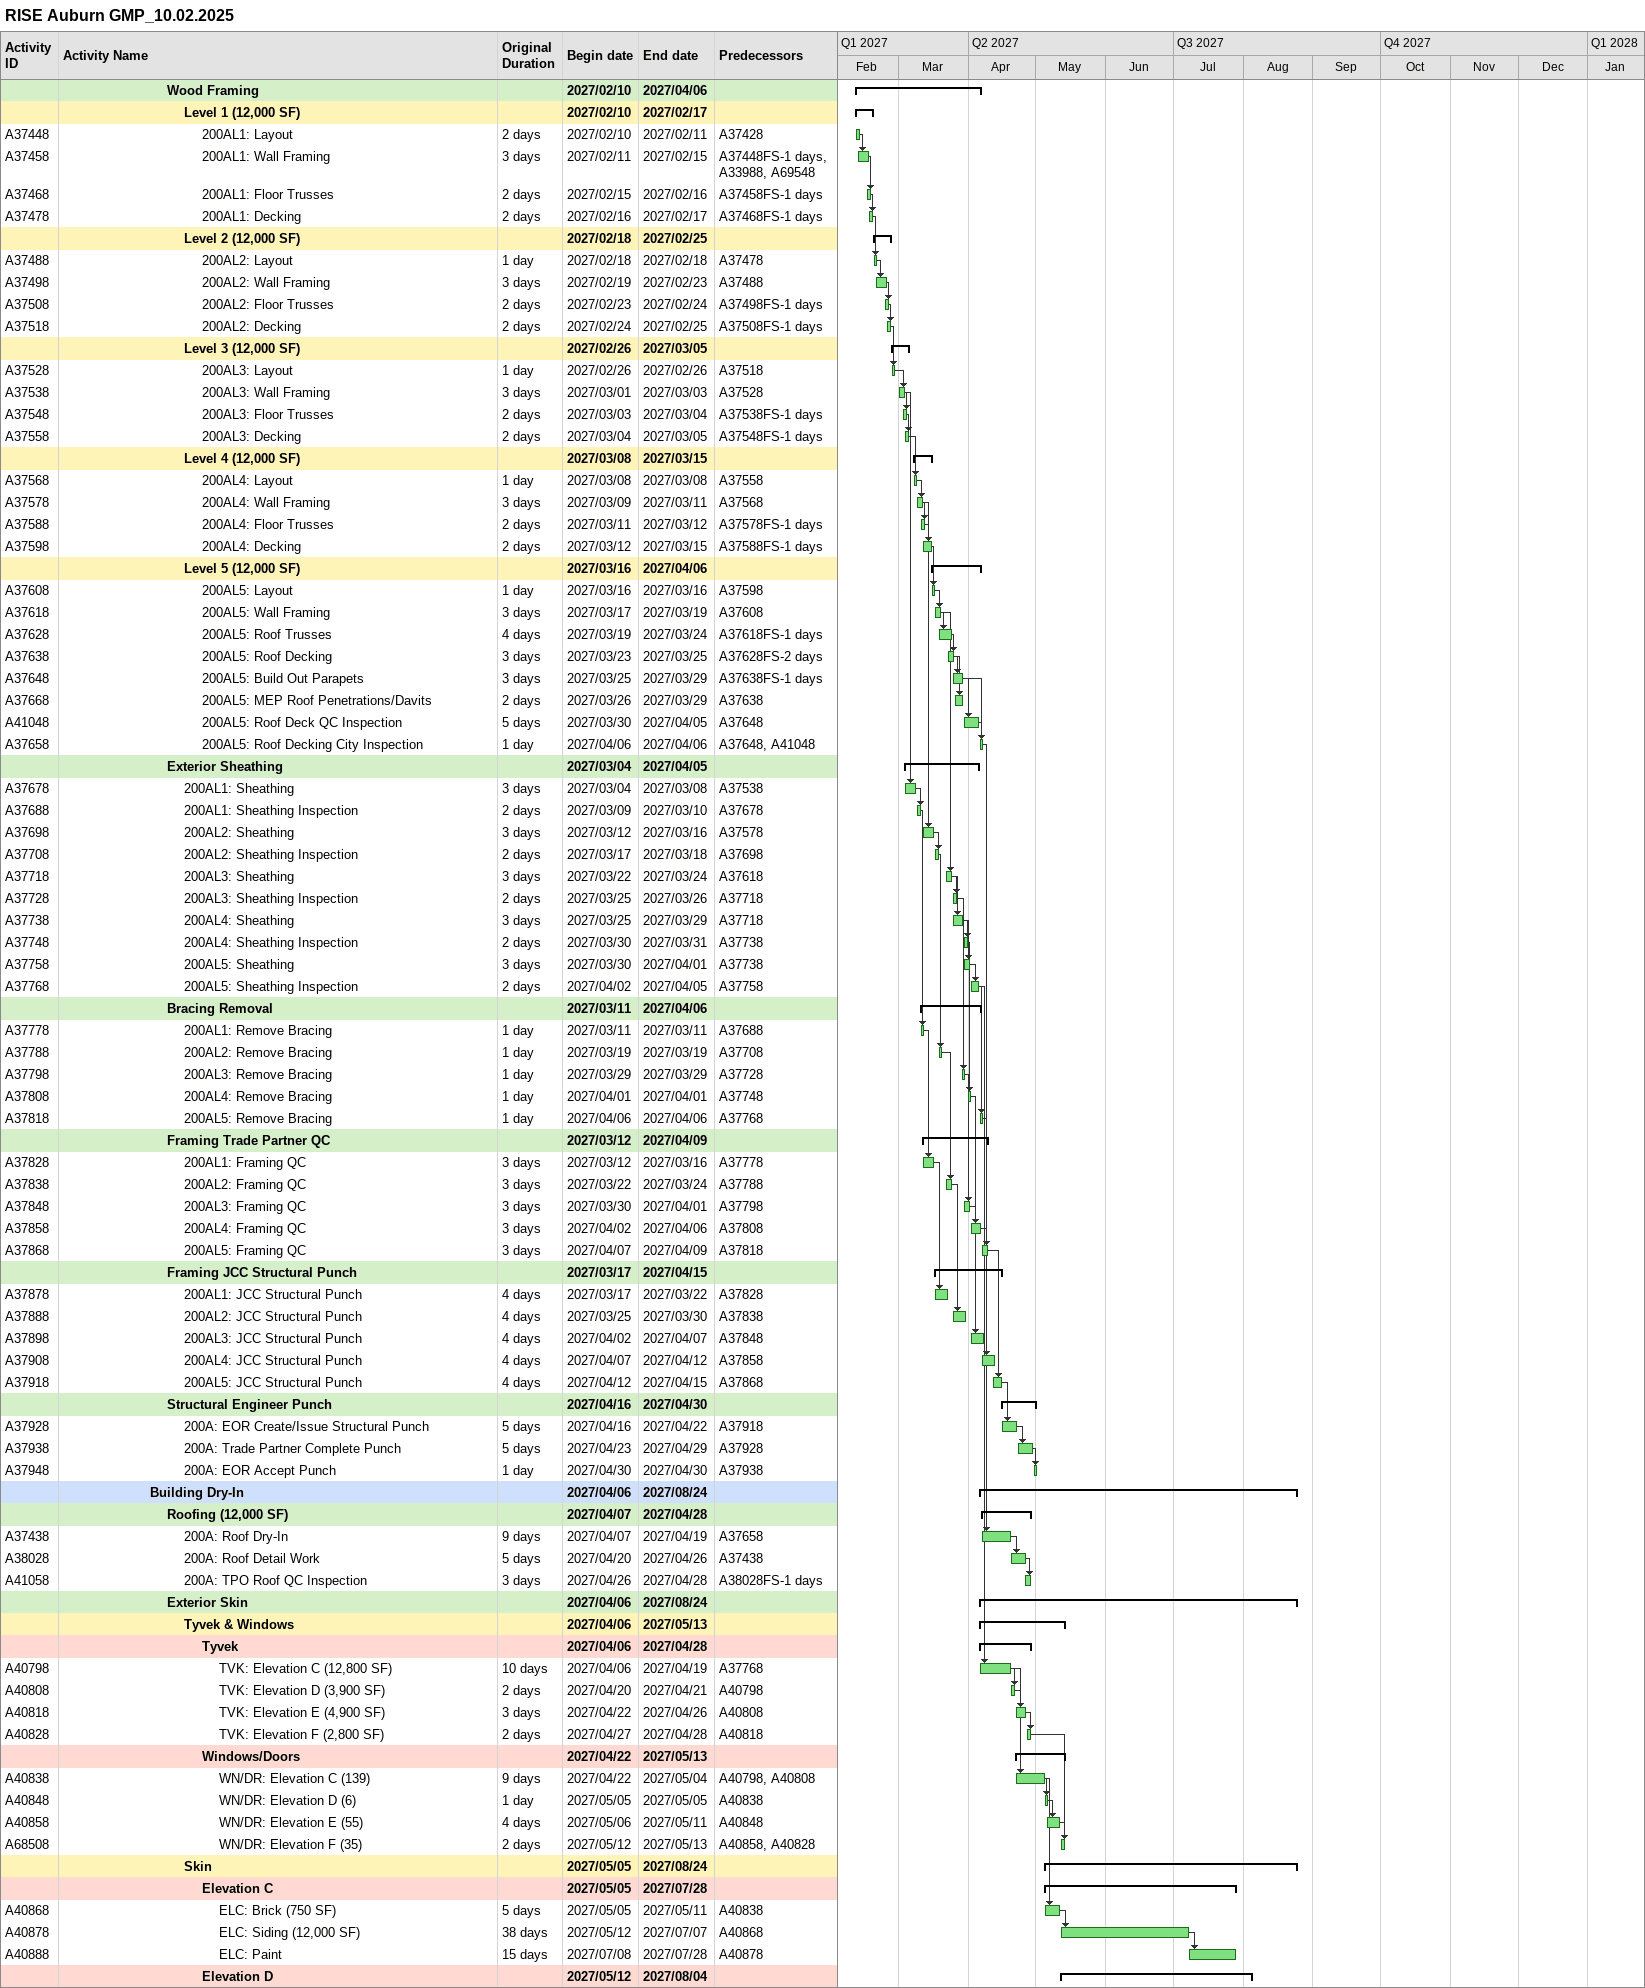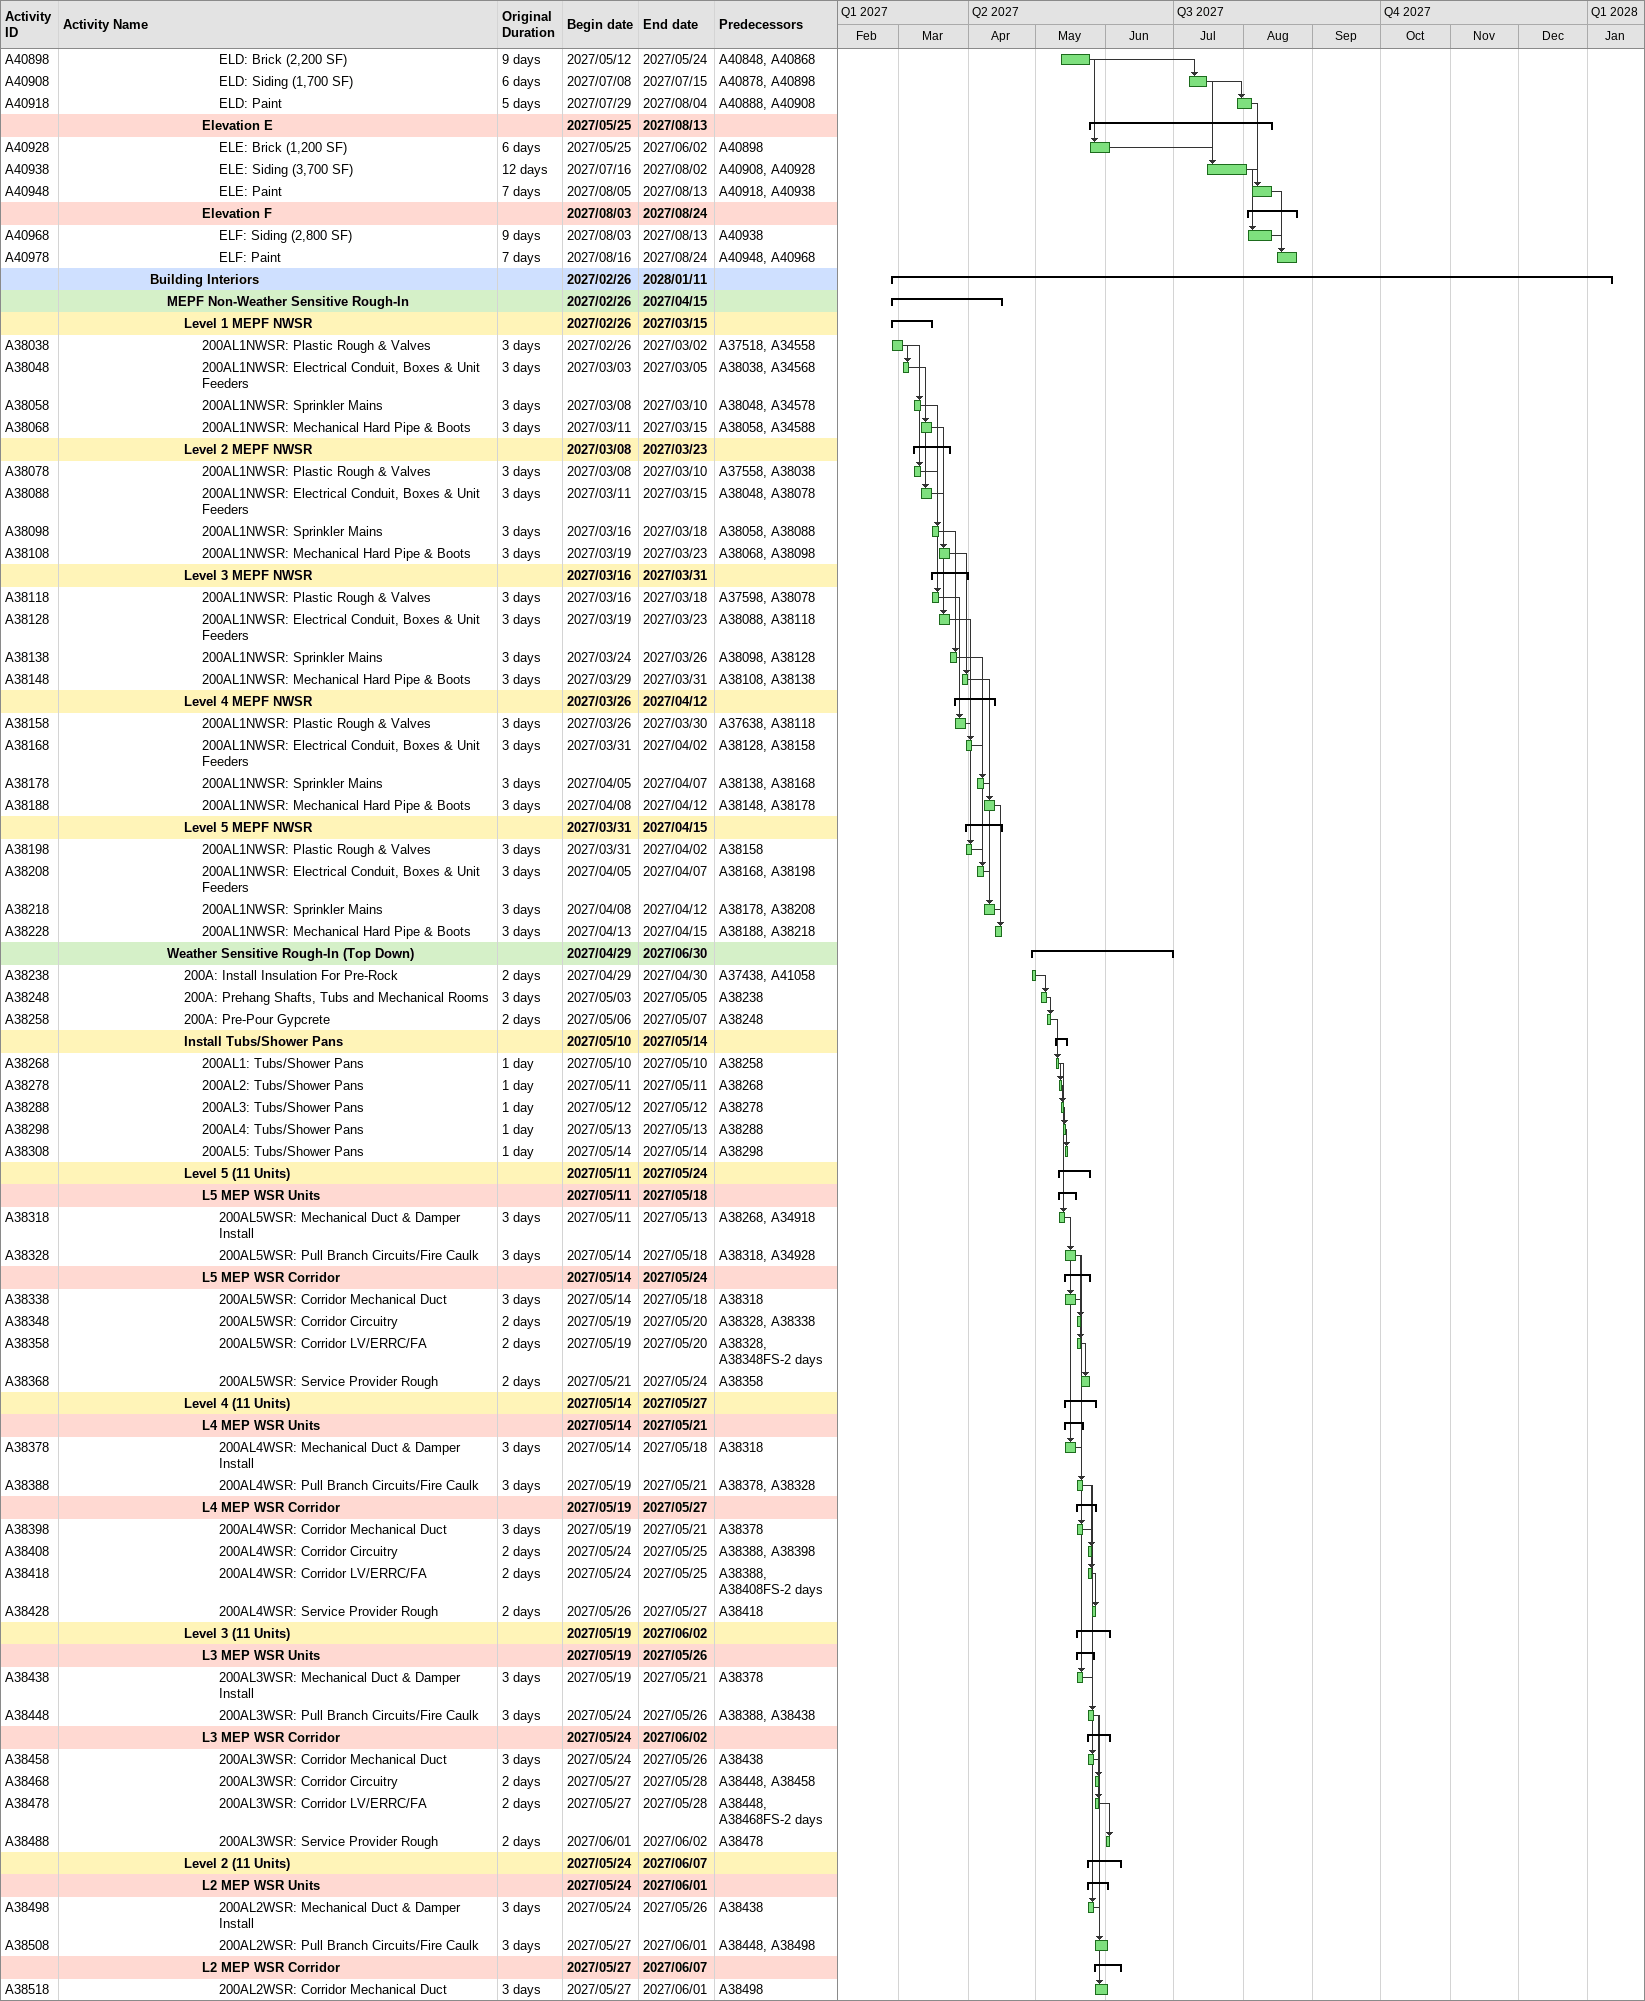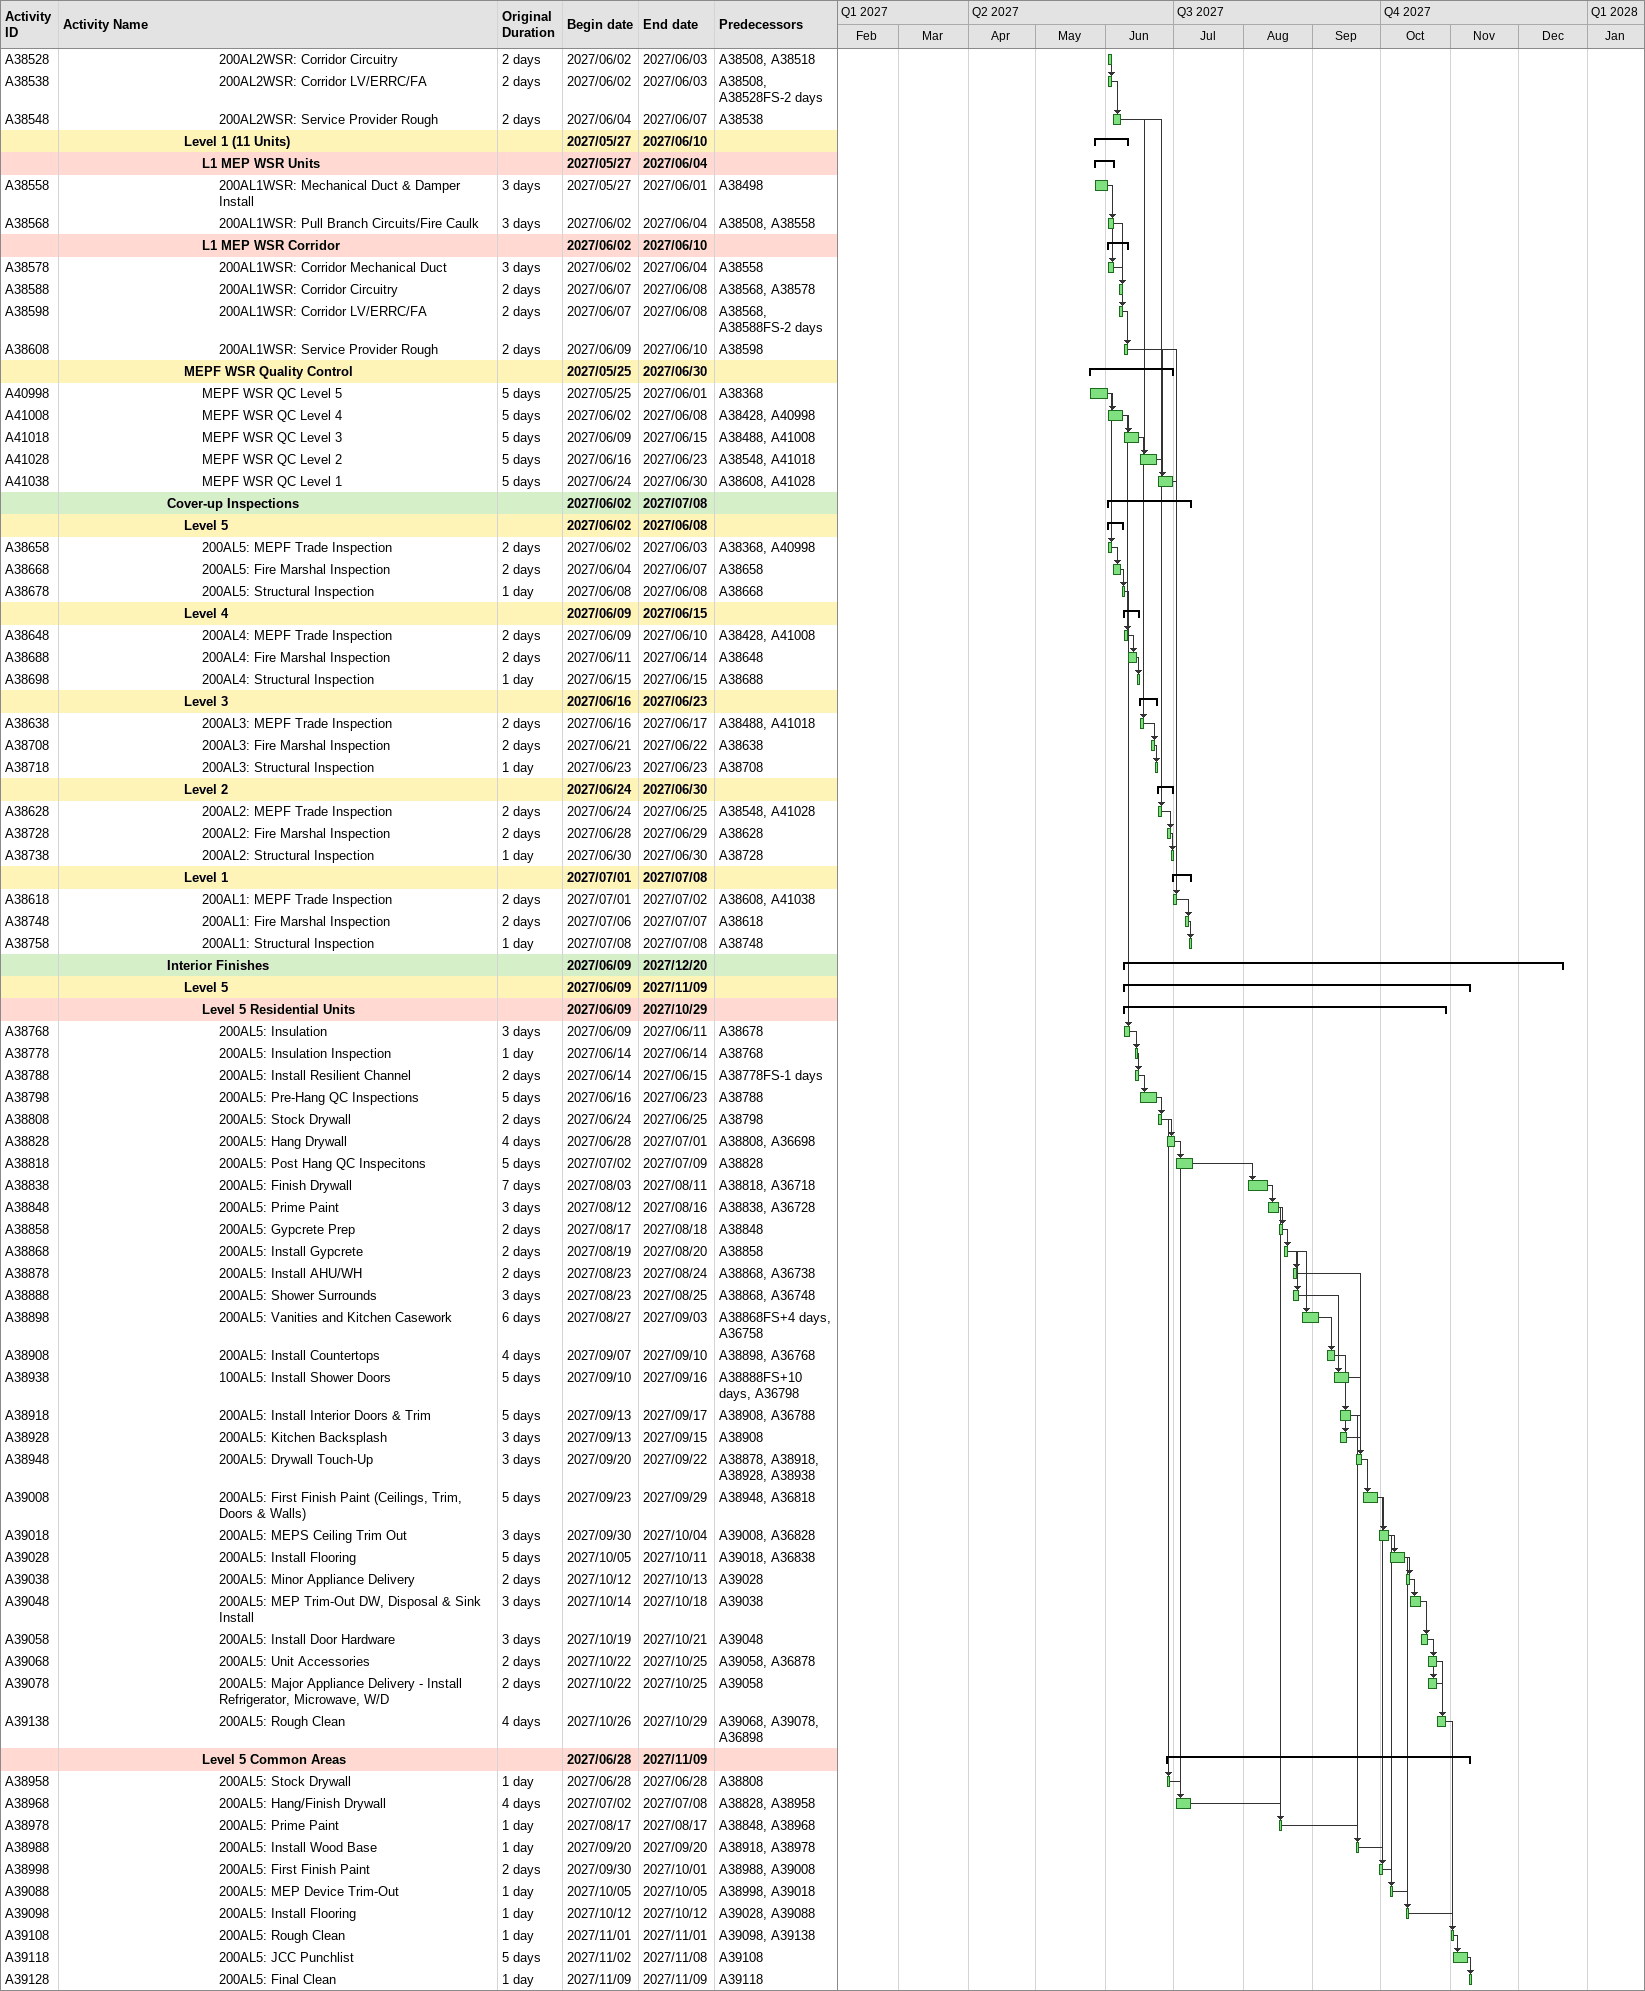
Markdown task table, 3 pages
RISE Auburn GMP_10.02.2025

| ID | Level | Task | Original duration | Start | Finish | Predecessors |
|---|---|---|---|---|---|---|
|  | 7 | **Wood Framing** |  | 2027-02-10 | 2027-04-06 |  |
|  | 8 | **Level 1 (12,000 SF)** |  | 2027-02-10 | 2027-02-17 |  |
| A37448 | 9 | 200AL1: Layout | 2d | 2027-02-10 | 2027-02-11 | A37428 |
| A37458 | 9 | 200AL1: Wall Framing | 3d | 2027-02-11 | 2027-02-15 | A37448FS-1d, A33988, A69548 |
| A37468 | 9 | 200AL1: Floor Trusses | 2d | 2027-02-15 | 2027-02-16 | A37458FS-1d |
| A37478 | 9 | 200AL1: Decking | 2d | 2027-02-16 | 2027-02-17 | A37468FS-1d |
|  | 8 | **Level 2 (12,000 SF)** |  | 2027-02-18 | 2027-02-25 |  |
| A37488 | 9 | 200AL2: Layout | 1d | 2027-02-18 | 2027-02-18 | A37478 |
| A37498 | 9 | 200AL2: Wall Framing | 3d | 2027-02-19 | 2027-02-23 | A37488 |
| A37508 | 9 | 200AL2: Floor Trusses | 2d | 2027-02-23 | 2027-02-24 | A37498FS-1d |
| A37518 | 9 | 200AL2: Decking | 2d | 2027-02-24 | 2027-02-25 | A37508FS-1d |
|  | 8 | **Level 3 (12,000 SF)** |  | 2027-02-26 | 2027-03-05 |  |
| A37528 | 9 | 200AL3: Layout | 1d | 2027-02-26 | 2027-02-26 | A37518 |
| A37538 | 9 | 200AL3: Wall Framing | 3d | 2027-03-01 | 2027-03-03 | A37528 |
| A37548 | 9 | 200AL3: Floor Trusses | 2d | 2027-03-03 | 2027-03-04 | A37538FS-1d |
| A37558 | 9 | 200AL3: Decking | 2d | 2027-03-04 | 2027-03-05 | A37548FS-1d |
|  | 8 | **Level 4 (12,000 SF)** |  | 2027-03-08 | 2027-03-15 |  |
| A37568 | 9 | 200AL4: Layout | 1d | 2027-03-08 | 2027-03-08 | A37558 |
| A37578 | 9 | 200AL4: Wall Framing | 3d | 2027-03-09 | 2027-03-11 | A37568 |
| A37588 | 9 | 200AL4: Floor Trusses | 2d | 2027-03-11 | 2027-03-12 | A37578FS-1d |
| A37598 | 9 | 200AL4: Decking | 2d | 2027-03-12 | 2027-03-15 | A37588FS-1d |
|  | 8 | **Level 5 (12,000 SF)** |  | 2027-03-16 | 2027-04-06 |  |
| A37608 | 9 | 200AL5: Layout | 1d | 2027-03-16 | 2027-03-16 | A37598 |
| A37618 | 9 | 200AL5: Wall Framing | 3d | 2027-03-17 | 2027-03-19 | A37608 |
| A37628 | 9 | 200AL5: Roof Trusses | 4d | 2027-03-19 | 2027-03-24 | A37618FS-1d |
| A37638 | 9 | 200AL5: Roof Decking | 3d | 2027-03-23 | 2027-03-25 | A37628FS-2d |
| A37648 | 9 | 200AL5: Build Out Parapets | 3d | 2027-03-25 | 2027-03-29 | A37638FS-1d |
| A37668 | 9 | 200AL5: MEP Roof Penetrations/Davits | 2d | 2027-03-26 | 2027-03-29 | A37638 |
| A41048 | 9 | 200AL5: Roof Deck QC Inspection | 5d | 2027-03-30 | 2027-04-05 | A37648 |
| A37658 | 9 | 200AL5: Roof Decking City Inspection | 1d | 2027-04-06 | 2027-04-06 | A37648, A41048 |
|  | 7 | **Exterior Sheathing** |  | 2027-03-04 | 2027-04-05 |  |
| A37678 | 8 | 200AL1: Sheathing | 3d | 2027-03-04 | 2027-03-08 | A37538 |
| A37688 | 8 | 200AL1: Sheathing Inspection | 2d | 2027-03-09 | 2027-03-10 | A37678 |
| A37698 | 8 | 200AL2: Sheathing | 3d | 2027-03-12 | 2027-03-16 | A37578 |
| A37708 | 8 | 200AL2: Sheathing Inspection | 2d | 2027-03-17 | 2027-03-18 | A37698 |
| A37718 | 8 | 200AL3: Sheathing | 3d | 2027-03-22 | 2027-03-24 | A37618 |
| A37728 | 8 | 200AL3: Sheathing Inspection | 2d | 2027-03-25 | 2027-03-26 | A37718 |
| A37738 | 8 | 200AL4: Sheathing | 3d | 2027-03-25 | 2027-03-29 | A37718 |
| A37748 | 8 | 200AL4: Sheathing Inspection | 2d | 2027-03-30 | 2027-03-31 | A37738 |
| A37758 | 8 | 200AL5: Sheathing | 3d | 2027-03-30 | 2027-04-01 | A37738 |
| A37768 | 8 | 200AL5: Sheathing Inspection | 2d | 2027-04-02 | 2027-04-05 | A37758 |
|  | 7 | **Bracing Removal** |  | 2027-03-11 | 2027-04-06 |  |
| A37778 | 8 | 200AL1: Remove Bracing | 1d | 2027-03-11 | 2027-03-11 | A37688 |
| A37788 | 8 | 200AL2: Remove Bracing | 1d | 2027-03-19 | 2027-03-19 | A37708 |
| A37798 | 8 | 200AL3: Remove Bracing | 1d | 2027-03-29 | 2027-03-29 | A37728 |
| A37808 | 8 | 200AL4: Remove Bracing | 1d | 2027-04-01 | 2027-04-01 | A37748 |
| A37818 | 8 | 200AL5: Remove Bracing | 1d | 2027-04-06 | 2027-04-06 | A37768 |
|  | 7 | **Framing Trade Partner QC** |  | 2027-03-12 | 2027-04-09 |  |
| A37828 | 8 | 200AL1: Framing QC | 3d | 2027-03-12 | 2027-03-16 | A37778 |
| A37838 | 8 | 200AL2: Framing QC | 3d | 2027-03-22 | 2027-03-24 | A37788 |
| A37848 | 8 | 200AL3: Framing QC | 3d | 2027-03-30 | 2027-04-01 | A37798 |
| A37858 | 8 | 200AL4: Framing QC | 3d | 2027-04-02 | 2027-04-06 | A37808 |
| A37868 | 8 | 200AL5: Framing QC | 3d | 2027-04-07 | 2027-04-09 | A37818 |
|  | 7 | **Framing JCC Structural Punch** |  | 2027-03-17 | 2027-04-15 |  |
| A37878 | 8 | 200AL1: JCC Structural Punch | 4d | 2027-03-17 | 2027-03-22 | A37828 |
| A37888 | 8 | 200AL2: JCC Structural Punch | 4d | 2027-03-25 | 2027-03-30 | A37838 |
| A37898 | 8 | 200AL3: JCC Structural Punch | 4d | 2027-04-02 | 2027-04-07 | A37848 |
| A37908 | 8 | 200AL4: JCC Structural Punch | 4d | 2027-04-07 | 2027-04-12 | A37858 |
| A37918 | 8 | 200AL5: JCC Structural Punch | 4d | 2027-04-12 | 2027-04-15 | A37868 |
|  | 7 | **Structural Engineer Punch** |  | 2027-04-16 | 2027-04-30 |  |
| A37928 | 8 | 200A: EOR Create/Issue Structural Punch | 5d | 2027-04-16 | 2027-04-22 | A37918 |
| A37938 | 8 | 200A: Trade Partner Complete Punch | 5d | 2027-04-23 | 2027-04-29 | A37928 |
| A37948 | 8 | 200A: EOR Accept Punch | 1d | 2027-04-30 | 2027-04-30 | A37938 |
|  | 6 | **Building Dry-In** |  | 2027-04-06 | 2027-08-24 |  |
|  | 7 | **Roofing (12,000 SF)** |  | 2027-04-07 | 2027-04-28 |  |
| A37438 | 8 | 200A: Roof Dry-In | 9d | 2027-04-07 | 2027-04-19 | A37658 |
| A38028 | 8 | 200A: Roof Detail Work | 5d | 2027-04-20 | 2027-04-26 | A37438 |
| A41058 | 8 | 200A: TPO Roof QC Inspection | 3d | 2027-04-26 | 2027-04-28 | A38028FS-1d |
|  | 7 | **Exterior Skin** |  | 2027-04-06 | 2027-08-24 |  |
|  | 8 | **Tyvek & Windows** |  | 2027-04-06 | 2027-05-13 |  |
|  | 9 | **Tyvek** |  | 2027-04-06 | 2027-04-28 |  |
| A40798 | 10 | TVK: Elevation C (12,800 SF) | 10d | 2027-04-06 | 2027-04-19 | A37768 |
| A40808 | 10 | TVK: Elevation D (3,900 SF) | 2d | 2027-04-20 | 2027-04-21 | A40798 |
| A40818 | 10 | TVK: Elevation E (4,900 SF) | 3d | 2027-04-22 | 2027-04-26 | A40808 |
| A40828 | 10 | TVK: Elevation F (2,800 SF) | 2d | 2027-04-27 | 2027-04-28 | A40818 |
|  | 9 | **Windows/Doors** |  | 2027-04-22 | 2027-05-13 |  |
| A40838 | 10 | WN/DR: Elevation C (139) | 9d | 2027-04-22 | 2027-05-04 | A40798, A40808 |
| A40848 | 10 | WN/DR: Elevation D (6) | 1d | 2027-05-05 | 2027-05-05 | A40838 |
| A40858 | 10 | WN/DR: Elevation E (55) | 4d | 2027-05-06 | 2027-05-11 | A40848 |
| A68508 | 10 | WN/DR: Elevation F (35) | 2d | 2027-05-12 | 2027-05-13 | A40858, A40828 |
|  | 8 | **Skin** |  | 2027-05-05 | 2027-08-24 |  |
|  | 9 | **Elevation C** |  | 2027-05-05 | 2027-07-28 |  |
| A40868 | 10 | ELC: Brick (750 SF) | 5d | 2027-05-05 | 2027-05-11 | A40838 |
| A40878 | 10 | ELC: Siding (12,000 SF) | 38d | 2027-05-12 | 2027-07-07 | A40868 |
| A40888 | 10 | ELC: Paint | 15d | 2027-07-08 | 2027-07-28 | A40878 |
|  | 9 | **Elevation D** |  | 2027-05-12 | 2027-08-04 |  |
| A40898 | 10 | ELD: Brick (2,200 SF) | 9d | 2027-05-12 | 2027-05-24 | A40848, A40868 |
| A40908 | 10 | ELD: Siding (1,700 SF) | 6d | 2027-07-08 | 2027-07-15 | A40878, A40898 |
| A40918 | 10 | ELD: Paint | 5d | 2027-07-29 | 2027-08-04 | A40888, A40908 |
|  | 9 | **Elevation E** |  | 2027-05-25 | 2027-08-13 |  |
| A40928 | 10 | ELE: Brick (1,200 SF) | 6d | 2027-05-25 | 2027-06-02 | A40898 |
| A40938 | 10 | ELE: Siding (3,700 SF) | 12d | 2027-07-16 | 2027-08-02 | A40908, A40928 |
| A40948 | 10 | ELE: Paint | 7d | 2027-08-05 | 2027-08-13 | A40918, A40938 |
|  | 9 | **Elevation F** |  | 2027-08-03 | 2027-08-24 |  |
| A40968 | 10 | ELF: Siding (2,800 SF) | 9d | 2027-08-03 | 2027-08-13 | A40938 |
| A40978 | 10 | ELF: Paint | 7d | 2027-08-16 | 2027-08-24 | A40948, A40968 |
|  | 6 | **Building Interiors** |  | 2027-02-26 | 2028-01-11 |  |
|  | 7 | **MEPF Non-Weather Sensitive Rough-In** |  | 2027-02-26 | 2027-04-15 |  |
|  | 8 | **Level 1 MEPF NWSR** |  | 2027-02-26 | 2027-03-15 |  |
| A38038 | 9 | 200AL1NWSR: Plastic Rough & Valves | 3d | 2027-02-26 | 2027-03-02 | A37518, A34558 |
| A38048 | 9 | 200AL1NWSR: Electrical Conduit, Boxes & Unit Feeders | 3d | 2027-03-03 | 2027-03-05 | A38038, A34568 |
| A38058 | 9 | 200AL1NWSR: Sprinkler Mains | 3d | 2027-03-08 | 2027-03-10 | A38048, A34578 |
| A38068 | 9 | 200AL1NWSR: Mechanical Hard Pipe & Boots | 3d | 2027-03-11 | 2027-03-15 | A38058, A34588 |
|  | 8 | **Level 2 MEPF NWSR** |  | 2027-03-08 | 2027-03-23 |  |
| A38078 | 9 | 200AL1NWSR: Plastic Rough & Valves | 3d | 2027-03-08 | 2027-03-10 | A37558, A38038 |
| A38088 | 9 | 200AL1NWSR: Electrical Conduit, Boxes & Unit Feeders | 3d | 2027-03-11 | 2027-03-15 | A38048, A38078 |
| A38098 | 9 | 200AL1NWSR: Sprinkler Mains | 3d | 2027-03-16 | 2027-03-18 | A38058, A38088 |
| A38108 | 9 | 200AL1NWSR: Mechanical Hard Pipe & Boots | 3d | 2027-03-19 | 2027-03-23 | A38068, A38098 |
|  | 8 | **Level 3 MEPF NWSR** |  | 2027-03-16 | 2027-03-31 |  |
| A38118 | 9 | 200AL1NWSR: Plastic Rough & Valves | 3d | 2027-03-16 | 2027-03-18 | A37598, A38078 |
| A38128 | 9 | 200AL1NWSR: Electrical Conduit, Boxes & Unit Feeders | 3d | 2027-03-19 | 2027-03-23 | A38088, A38118 |
| A38138 | 9 | 200AL1NWSR: Sprinkler Mains | 3d | 2027-03-24 | 2027-03-26 | A38098, A38128 |
| A38148 | 9 | 200AL1NWSR: Mechanical Hard Pipe & Boots | 3d | 2027-03-29 | 2027-03-31 | A38108, A38138 |
|  | 8 | **Level 4 MEPF NWSR** |  | 2027-03-26 | 2027-04-12 |  |
| A38158 | 9 | 200AL1NWSR: Plastic Rough & Valves | 3d | 2027-03-26 | 2027-03-30 | A37638, A38118 |
| A38168 | 9 | 200AL1NWSR: Electrical Conduit, Boxes & Unit Feeders | 3d | 2027-03-31 | 2027-04-02 | A38128, A38158 |
| A38178 | 9 | 200AL1NWSR: Sprinkler Mains | 3d | 2027-04-05 | 2027-04-07 | A38138, A38168 |
| A38188 | 9 | 200AL1NWSR: Mechanical Hard Pipe & Boots | 3d | 2027-04-08 | 2027-04-12 | A38148, A38178 |
|  | 8 | **Level 5 MEPF NWSR** |  | 2027-03-31 | 2027-04-15 |  |
| A38198 | 9 | 200AL1NWSR: Plastic Rough & Valves | 3d | 2027-03-31 | 2027-04-02 | A38158 |
| A38208 | 9 | 200AL1NWSR: Electrical Conduit, Boxes & Unit Feeders | 3d | 2027-04-05 | 2027-04-07 | A38168, A38198 |
| A38218 | 9 | 200AL1NWSR: Sprinkler Mains | 3d | 2027-04-08 | 2027-04-12 | A38178, A38208 |
| A38228 | 9 | 200AL1NWSR: Mechanical Hard Pipe & Boots | 3d | 2027-04-13 | 2027-04-15 | A38188, A38218 |
|  | 7 | **Weather Sensitive Rough-In (Top Down)** |  | 2027-04-29 | 2027-06-30 |  |
| A38238 | 8 | 200A: Install Insulation For Pre-Rock | 2d | 2027-04-29 | 2027-04-30 | A37438, A41058 |
| A38248 | 8 | 200A: Prehang Shafts, Tubs and Mechanical Rooms | 3d | 2027-05-03 | 2027-05-05 | A38238 |
| A38258 | 8 | 200A: Pre-Pour Gypcrete | 2d | 2027-05-06 | 2027-05-07 | A38248 |
|  | 8 | **Install Tubs/Shower Pans** |  | 2027-05-10 | 2027-05-14 |  |
| A38268 | 9 | 200AL1: Tubs/Shower Pans | 1d | 2027-05-10 | 2027-05-10 | A38258 |
| A38278 | 9 | 200AL2: Tubs/Shower Pans | 1d | 2027-05-11 | 2027-05-11 | A38268 |
| A38288 | 9 | 200AL3: Tubs/Shower Pans | 1d | 2027-05-12 | 2027-05-12 | A38278 |
| A38298 | 9 | 200AL4: Tubs/Shower Pans | 1d | 2027-05-13 | 2027-05-13 | A38288 |
| A38308 | 9 | 200AL5: Tubs/Shower Pans | 1d | 2027-05-14 | 2027-05-14 | A38298 |
|  | 8 | **Level 5 (11 Units)** |  | 2027-05-11 | 2027-05-24 |  |
|  | 9 | **L5 MEP WSR Units** |  | 2027-05-11 | 2027-05-18 |  |
| A38318 | 10 | 200AL5WSR: Mechanical Duct & Damper Install | 3d | 2027-05-11 | 2027-05-13 | A38268, A34918 |
| A38328 | 10 | 200AL5WSR: Pull Branch Circuits/Fire Caulk | 3d | 2027-05-14 | 2027-05-18 | A38318, A34928 |
|  | 9 | **L5 MEP WSR Corridor** |  | 2027-05-14 | 2027-05-24 |  |
| A38338 | 10 | 200AL5WSR: Corridor Mechanical Duct | 3d | 2027-05-14 | 2027-05-18 | A38318 |
| A38348 | 10 | 200AL5WSR: Corridor Circuitry | 2d | 2027-05-19 | 2027-05-20 | A38328, A38338 |
| A38358 | 10 | 200AL5WSR: Corridor LV/ERRC/FA | 2d | 2027-05-19 | 2027-05-20 | A38328, A38348FS-2d |
| A38368 | 10 | 200AL5WSR: Service Provider Rough | 2d | 2027-05-21 | 2027-05-24 | A38358 |
|  | 8 | **Level 4 (11 Units)** |  | 2027-05-14 | 2027-05-27 |  |
|  | 9 | **L4 MEP WSR Units** |  | 2027-05-14 | 2027-05-21 |  |
| A38378 | 10 | 200AL4WSR: Mechanical Duct & Damper Install | 3d | 2027-05-14 | 2027-05-18 | A38318 |
| A38388 | 10 | 200AL4WSR: Pull Branch Circuits/Fire Caulk | 3d | 2027-05-19 | 2027-05-21 | A38378, A38328 |
|  | 9 | **L4 MEP WSR Corridor** |  | 2027-05-19 | 2027-05-27 |  |
| A38398 | 10 | 200AL4WSR: Corridor Mechanical Duct | 3d | 2027-05-19 | 2027-05-21 | A38378 |
| A38408 | 10 | 200AL4WSR: Corridor Circuitry | 2d | 2027-05-24 | 2027-05-25 | A38388, A38398 |
| A38418 | 10 | 200AL4WSR: Corridor LV/ERRC/FA | 2d | 2027-05-24 | 2027-05-25 | A38388, A38408FS-2d |
| A38428 | 10 | 200AL4WSR: Service Provider Rough | 2d | 2027-05-26 | 2027-05-27 | A38418 |
|  | 8 | **Level 3 (11 Units)** |  | 2027-05-19 | 2027-06-02 |  |
|  | 9 | **L3 MEP WSR Units** |  | 2027-05-19 | 2027-05-26 |  |
| A38438 | 10 | 200AL3WSR: Mechanical Duct & Damper Install | 3d | 2027-05-19 | 2027-05-21 | A38378 |
| A38448 | 10 | 200AL3WSR: Pull Branch Circuits/Fire Caulk | 3d | 2027-05-24 | 2027-05-26 | A38388, A38438 |
|  | 9 | **L3 MEP WSR Corridor** |  | 2027-05-24 | 2027-06-02 |  |
| A38458 | 10 | 200AL3WSR: Corridor Mechanical Duct | 3d | 2027-05-24 | 2027-05-26 | A38438 |
| A38468 | 10 | 200AL3WSR: Corridor Circuitry | 2d | 2027-05-27 | 2027-05-28 | A38448, A38458 |
| A38478 | 10 | 200AL3WSR: Corridor LV/ERRC/FA | 2d | 2027-05-27 | 2027-05-28 | A38448, A38468FS-2d |
| A38488 | 10 | 200AL3WSR: Service Provider Rough | 2d | 2027-06-01 | 2027-06-02 | A38478 |
|  | 8 | **Level 2 (11 Units)** |  | 2027-05-24 | 2027-06-07 |  |
|  | 9 | **L2 MEP WSR Units** |  | 2027-05-24 | 2027-06-01 |  |
| A38498 | 10 | 200AL2WSR: Mechanical Duct & Damper Install | 3d | 2027-05-24 | 2027-05-26 | A38438 |
| A38508 | 10 | 200AL2WSR: Pull Branch Circuits/Fire Caulk | 3d | 2027-05-27 | 2027-06-01 | A38448, A38498 |
|  | 9 | **L2 MEP WSR Corridor** |  | 2027-05-27 | 2027-06-07 |  |
| A38518 | 10 | 200AL2WSR: Corridor Mechanical Duct | 3d | 2027-05-27 | 2027-06-01 | A38498 |
| A38528 | 10 | 200AL2WSR: Corridor Circuitry | 2d | 2027-06-02 | 2027-06-03 | A38508, A38518 |
| A38538 | 10 | 200AL2WSR: Corridor LV/ERRC/FA | 2d | 2027-06-02 | 2027-06-03 | A38508, A38528FS-2d |
| A38548 | 10 | 200AL2WSR: Service Provider Rough | 2d | 2027-06-04 | 2027-06-07 | A38538 |
|  | 8 | **Level 1 (11 Units)** |  | 2027-05-27 | 2027-06-10 |  |
|  | 9 | **L1 MEP WSR Units** |  | 2027-05-27 | 2027-06-04 |  |
| A38558 | 10 | 200AL1WSR: Mechanical Duct & Damper Install | 3d | 2027-05-27 | 2027-06-01 | A38498 |
| A38568 | 10 | 200AL1WSR: Pull Branch Circuits/Fire Caulk | 3d | 2027-06-02 | 2027-06-04 | A38508, A38558 |
|  | 9 | **L1 MEP WSR Corridor** |  | 2027-06-02 | 2027-06-10 |  |
| A38578 | 10 | 200AL1WSR: Corridor Mechanical Duct | 3d | 2027-06-02 | 2027-06-04 | A38558 |
| A38588 | 10 | 200AL1WSR: Corridor Circuitry | 2d | 2027-06-07 | 2027-06-08 | A38568, A38578 |
| A38598 | 10 | 200AL1WSR: Corridor LV/ERRC/FA | 2d | 2027-06-07 | 2027-06-08 | A38568, A38588FS-2d |
| A38608 | 10 | 200AL1WSR: Service Provider Rough | 2d | 2027-06-09 | 2027-06-10 | A38598 |
|  | 8 | **MEPF WSR Quality Control** |  | 2027-05-25 | 2027-06-30 |  |
| A40998 | 9 | MEPF WSR QC Level 5 | 5d | 2027-05-25 | 2027-06-01 | A38368 |
| A41008 | 9 | MEPF WSR QC Level 4 | 5d | 2027-06-02 | 2027-06-08 | A38428, A40998 |
| A41018 | 9 | MEPF WSR QC Level 3 | 5d | 2027-06-09 | 2027-06-15 | A38488, A41008 |
| A41028 | 9 | MEPF WSR QC Level 2 | 5d | 2027-06-16 | 2027-06-23 | A38548, A41018 |
| A41038 | 9 | MEPF WSR QC Level 1 | 5d | 2027-06-24 | 2027-06-30 | A38608, A41028 |
|  | 7 | **Cover-up Inspections** |  | 2027-06-02 | 2027-07-08 |  |
|  | 8 | **Level 5** |  | 2027-06-02 | 2027-06-08 |  |
| A38658 | 9 | 200AL5: MEPF Trade Inspection | 2d | 2027-06-02 | 2027-06-03 | A38368, A40998 |
| A38668 | 9 | 200AL5: Fire Marshal Inspection | 2d | 2027-06-04 | 2027-06-07 | A38658 |
| A38678 | 9 | 200AL5: Structural Inspection | 1d | 2027-06-08 | 2027-06-08 | A38668 |
|  | 8 | **Level 4** |  | 2027-06-09 | 2027-06-15 |  |
| A38648 | 9 | 200AL4: MEPF Trade Inspection | 2d | 2027-06-09 | 2027-06-10 | A38428, A41008 |
| A38688 | 9 | 200AL4: Fire Marshal Inspection | 2d | 2027-06-11 | 2027-06-14 | A38648 |
| A38698 | 9 | 200AL4: Structural Inspection | 1d | 2027-06-15 | 2027-06-15 | A38688 |
|  | 8 | **Level 3** |  | 2027-06-16 | 2027-06-23 |  |
| A38638 | 9 | 200AL3: MEPF Trade Inspection | 2d | 2027-06-16 | 2027-06-17 | A38488, A41018 |
| A38708 | 9 | 200AL3: Fire Marshal Inspection | 2d | 2027-06-21 | 2027-06-22 | A38638 |
| A38718 | 9 | 200AL3: Structural Inspection | 1d | 2027-06-23 | 2027-06-23 | A38708 |
|  | 8 | **Level 2** |  | 2027-06-24 | 2027-06-30 |  |
| A38628 | 9 | 200AL2: MEPF Trade Inspection | 2d | 2027-06-24 | 2027-06-25 | A38548, A41028 |
| A38728 | 9 | 200AL2: Fire Marshal Inspection | 2d | 2027-06-28 | 2027-06-29 | A38628 |
| A38738 | 9 | 200AL2: Structural Inspection | 1d | 2027-06-30 | 2027-06-30 | A38728 |
|  | 8 | **Level 1** |  | 2027-07-01 | 2027-07-08 |  |
| A38618 | 9 | 200AL1: MEPF Trade Inspection | 2d | 2027-07-01 | 2027-07-02 | A38608, A41038 |
| A38748 | 9 | 200AL1: Fire Marshal Inspection | 2d | 2027-07-06 | 2027-07-07 | A38618 |
| A38758 | 9 | 200AL1: Structural Inspection | 1d | 2027-07-08 | 2027-07-08 | A38748 |
|  | 7 | **Interior Finishes** |  | 2027-06-09 | 2027-12-20 |  |
|  | 8 | **Level 5** |  | 2027-06-09 | 2027-11-09 |  |
|  | 9 | **Level 5 Residential Units** |  | 2027-06-09 | 2027-10-29 |  |
| A38768 | 10 | 200AL5: Insulation | 3d | 2027-06-09 | 2027-06-11 | A38678 |
| A38778 | 10 | 200AL5: Insulation Inspection | 1d | 2027-06-14 | 2027-06-14 | A38768 |
| A38788 | 10 | 200AL5: Install Resilient Channel | 2d | 2027-06-14 | 2027-06-15 | A38778FS-1d |
| A38798 | 10 | 200AL5: Pre-Hang QC Inspections | 5d | 2027-06-16 | 2027-06-23 | A38788 |
| A38808 | 10 | 200AL5: Stock Drywall | 2d | 2027-06-24 | 2027-06-25 | A38798 |
| A38828 | 10 | 200AL5: Hang Drywall | 4d | 2027-06-28 | 2027-07-01 | A38808, A36698 |
| A38818 | 10 | 200AL5: Post Hang QC Inspecitons | 5d | 2027-07-02 | 2027-07-09 | A38828 |
| A38838 | 10 | 200AL5: Finish Drywall | 7d | 2027-08-03 | 2027-08-11 | A38818, A36718 |
| A38848 | 10 | 200AL5: Prime Paint | 3d | 2027-08-12 | 2027-08-16 | A38838, A36728 |
| A38858 | 10 | 200AL5: Gypcrete Prep | 2d | 2027-08-17 | 2027-08-18 | A38848 |
| A38868 | 10 | 200AL5: Install Gypcrete | 2d | 2027-08-19 | 2027-08-20 | A38858 |
| A38878 | 10 | 200AL5: Install AHU/WH | 2d | 2027-08-23 | 2027-08-24 | A38868, A36738 |
| A38888 | 10 | 200AL5: Shower Surrounds | 3d | 2027-08-23 | 2027-08-25 | A38868, A36748 |
| A38898 | 10 | 200AL5: Vanities and Kitchen Casework | 6d | 2027-08-27 | 2027-09-03 | A38868FS+4d, A36758 |
| A38908 | 10 | 200AL5: Install Countertops | 4d | 2027-09-07 | 2027-09-10 | A38898, A36768 |
| A38938 | 10 | 100AL5: Install Shower Doors | 5d | 2027-09-10 | 2027-09-16 | A38888FS+10d, A36798 |
| A38918 | 10 | 200AL5: Install Interior Doors & Trim | 5d | 2027-09-13 | 2027-09-17 | A38908, A36788 |
| A38928 | 10 | 200AL5: Kitchen Backsplash | 3d | 2027-09-13 | 2027-09-15 | A38908 |
| A38948 | 10 | 200AL5: Drywall Touch-Up | 3d | 2027-09-20 | 2027-09-22 | A38878, A38918, A38928, A38938 |
| A39008 | 10 | 200AL5: First Finish Paint (Ceilings, Trim, Doors & Walls) | 5d | 2027-09-23 | 2027-09-29 | A38948, A36818 |
| A39018 | 10 | 200AL5: MEPS Ceiling Trim Out | 3d | 2027-09-30 | 2027-10-04 | A39008, A36828 |
| A39028 | 10 | 200AL5: Install Flooring | 5d | 2027-10-05 | 2027-10-11 | A39018, A36838 |
| A39038 | 10 | 200AL5: Minor Appliance Delivery | 2d | 2027-10-12 | 2027-10-13 | A39028 |
| A39048 | 10 | 200AL5: MEP Trim-Out DW, Disposal & Sink Install | 3d | 2027-10-14 | 2027-10-18 | A39038 |
| A39058 | 10 | 200AL5: Install Door Hardware | 3d | 2027-10-19 | 2027-10-21 | A39048 |
| A39068 | 10 | 200AL5: Unit Accessories | 2d | 2027-10-22 | 2027-10-25 | A39058, A36878 |
| A39078 | 10 | 200AL5: Major Appliance Delivery - Install Refrigerator, Microwave, W/D | 2d | 2027-10-22 | 2027-10-25 | A39058 |
| A39138 | 10 | 200AL5: Rough Clean | 4d | 2027-10-26 | 2027-10-29 | A39068, A39078, A36898 |
|  | 9 | **Level 5 Common Areas** |  | 2027-06-28 | 2027-11-09 |  |
| A38958 | 10 | 200AL5: Stock Drywall | 1d | 2027-06-28 | 2027-06-28 | A38808 |
| A38968 | 10 | 200AL5: Hang/Finish Drywall | 4d | 2027-07-02 | 2027-07-08 | A38828, A38958 |
| A38978 | 10 | 200AL5: Prime Paint | 1d | 2027-08-17 | 2027-08-17 | A38848, A38968 |
| A38988 | 10 | 200AL5: Install Wood Base | 1d | 2027-09-20 | 2027-09-20 | A38918, A38978 |
| A38998 | 10 | 200AL5: First Finish Paint | 2d | 2027-09-30 | 2027-10-01 | A38988, A39008 |
| A39088 | 10 | 200AL5: MEP Device Trim-Out | 1d | 2027-10-05 | 2027-10-05 | A38998, A39018 |
| A39098 | 10 | 200AL5: Install Flooring | 1d | 2027-10-12 | 2027-10-12 | A39028, A39088 |
| A39108 | 10 | 200AL5: Rough Clean | 1d | 2027-11-01 | 2027-11-01 | A39098, A39138 |
| A39118 | 10 | 200AL5: JCC Punchlist | 5d | 2027-11-02 | 2027-11-08 | A39108 |
| A39128 | 10 | 200AL5: Final Clean | 1d | 2027-11-09 | 2027-11-09 | A39118 |
